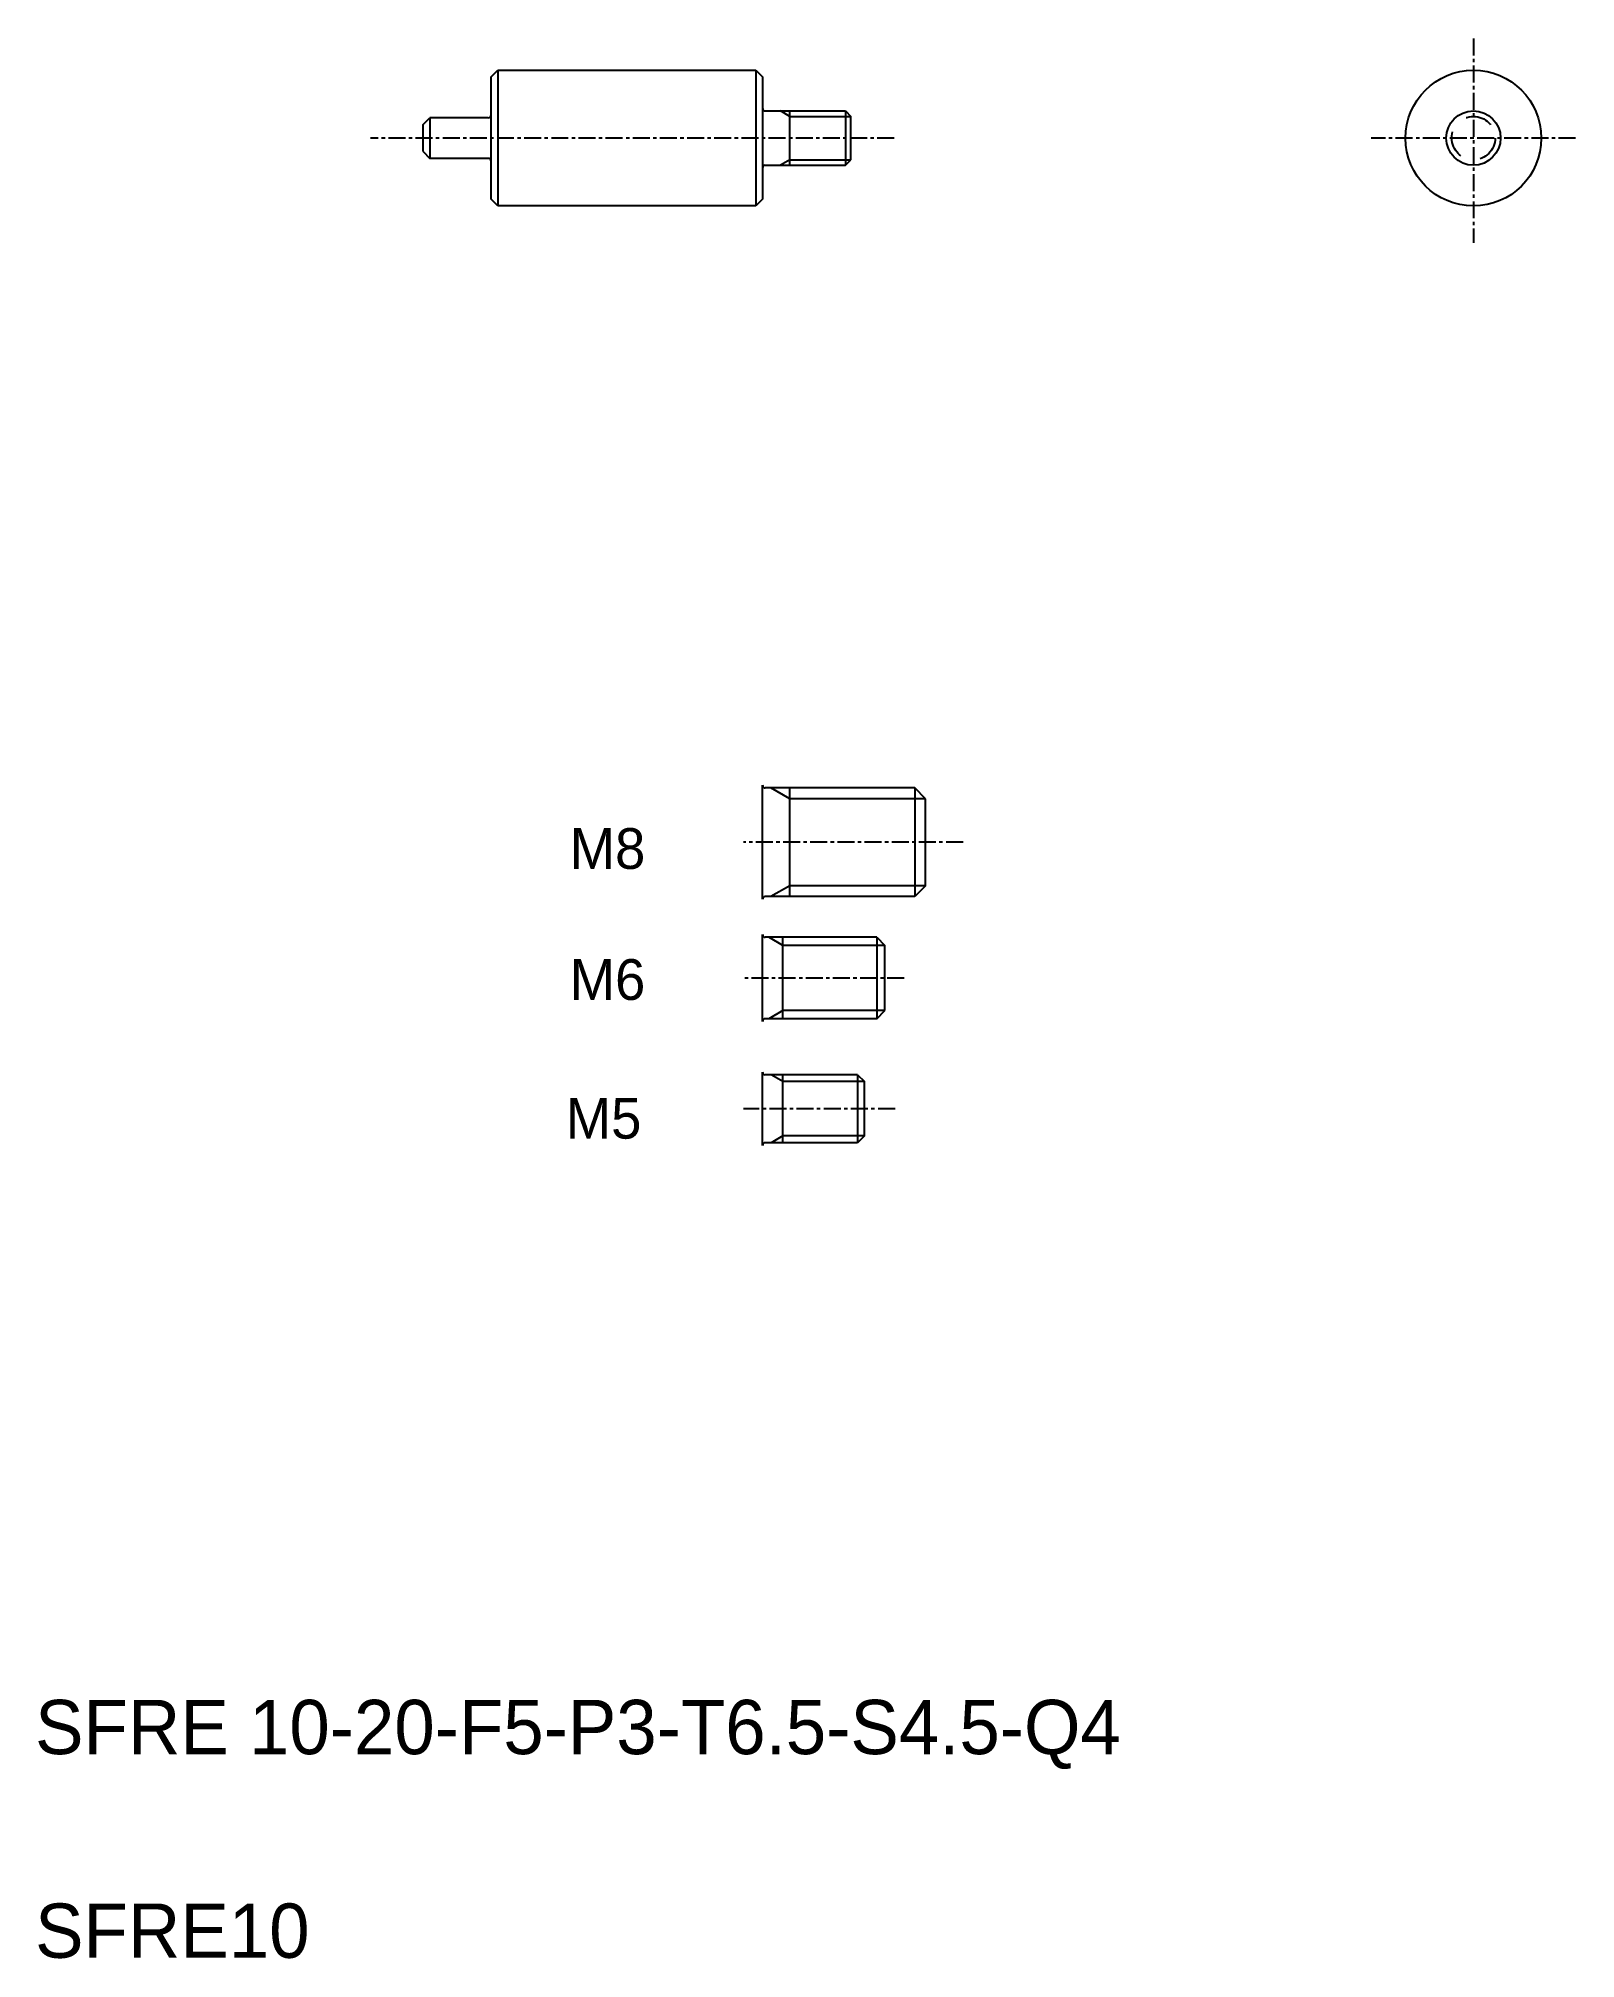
# Model space of a CAD drawing. Extents: x 98 to 211, y 79 to 221.
import ezdxf

# ---------------------------------------------------------------- set-up
doc = ezdxf.new("R2010")
doc.units = 0
doc.linetypes.add('CENTER', pattern=[2, 1.25, -0.25, 0.25, -0.25])
doc.linetypes.add('DASHED', pattern=[3.5, 2, -1.5])
doc.layers.get('0').update_dxf_attribs({"linetype": 'CONTINUOUS'})
doc.layers.add('CENTER', color=1, linetype='CENTER')

msp = doc.modelspace()

# ---------------------------------------------------------------- linework, layer by layer
for p, q in [((131.44, 217.93), (131.94, 218.43)), ((131.44, 208.93), (131.44, 217.93)), ((131.94, 218.43), (150.94, 218.43)), ((131.94, 218.43), (131.94, 208.43)), ((150.94, 218.43), (150.94, 208.43)), ((150.94, 218.43), (151.44, 217.93)), ((151.44, 217.93), (151.44, 208.93)), ((131.94, 215.93), (131.94, 215.93)), ((153.44, 211.43), (153.44, 215.43)), ((157.54, 215.43), (157.94, 215.03)), ((157.94, 211.83), (157.94, 215.03)), ((126.44, 214.43), (126.94, 214.93)), ((126.44, 212.43), (126.44, 214.43)), ((126.44, 212.43), (126.94, 211.93)), ((131.94, 213.43), (131.94, 213.43)), ((157.54, 211.43), (157.94, 211.83)), ((131.94, 208.43), (131.44, 208.93)), ((150.94, 208.43), (131.94, 208.43)), ((151.44, 208.93), (150.94, 208.43)), ((153.44, 157.56), (153.44, 165.56)), ((163.44, 164.76), (162.64, 165.56)), ((163.44, 158.36), (163.44, 164.76)), ((163.44, 158.36), (162.64, 157.56)), ((152.94, 148.56), (152.94, 154.56)), ((159.84, 154.56), (160.44, 153.96)), ((160.44, 149.16), (160.44, 153.96)), ((159.84, 148.56), (160.44, 149.16)), ((152.94, 139.43), (152.94, 144.43)), ((158.44, 144.43), (158.94, 143.93)), ((158.94, 139.93), (158.94, 143.93)), ((158.94, 139.93), (158.44, 139.43))]:
    msp.add_line(p, q)
at = {"color": 7, "linetype": 'CONTINUOUS'}
for p, q in [((151.64, 215.43), (157.54, 215.43)), ((131.24, 214.93), (126.94, 214.93)), ((131.24, 211.93), (126.94, 211.93)), ((151.64, 211.43), (157.54, 211.43)), ((162.64, 165.56), (151.64, 165.56)), ((162.64, 165.56), (162.64, 157.56)), ((162.64, 157.56), (151.64, 157.56)), ((159.84, 154.56), (151.64, 154.56)), ((159.84, 154.56), (159.84, 148.56)), ((159.84, 148.56), (151.64, 148.56)), ((158.44, 144.43), (151.64, 144.43)), ((158.44, 144.43), (158.44, 139.43)), ((158.44, 139.43), (151.64, 139.43))]:
    msp.add_line(p, q, dxfattribs=at)
at = {"color": 3}
for p, q in [((153.44, 215.03), (152.75, 215.43)), ((153.44, 215.03), (157.94, 215.03)), ((153.44, 211.83), (152.75, 211.43)), ((153.44, 211.83), (157.94, 211.83)), ((153.44, 164.76), (152.05, 165.56)), ((163.44, 164.76), (153.44, 164.76)), ((153.44, 158.36), (152.05, 157.56)), ((163.44, 158.36), (153.44, 158.36)), ((152.94, 153.96), (151.9, 154.56)), ((160.44, 153.96), (152.94, 153.96)), ((152.94, 149.16), (151.9, 148.56)), ((160.44, 149.16), (152.94, 149.16)), ((152.94, 143.93), (152.07, 144.43)), ((158.94, 143.93), (152.94, 143.93)), ((152.94, 139.93), (152.07, 139.43)), ((158.94, 139.93), (152.94, 139.93))]:
    msp.add_line(p, q, dxfattribs=at)
at = {"color": 7}
for p, q in [((157.54, 215.43), (157.54, 211.43)), ((126.94, 214.93), (126.94, 211.93))]:
    msp.add_line(p, q, dxfattribs=at)
at = {"linetype": 'CONTINUOUS'}
for p, q in [((151.44, 157.36), (151.44, 165.76)), ((151.44, 157.36), (151.44, 165.76)), ((151.44, 148.36), (151.44, 154.76)), ((151.44, 148.36), (151.44, 154.76)), ((151.44, 139.23), (151.44, 144.63)), ((151.44, 139.63), (151.44, 144.63))]:
    msp.add_line(p, q, dxfattribs=at)
at = {"color": 3, "linetype": 'DASHED'}
msp.add_line((152.94, 153.96), (152.42, 154.26), dxfattribs=at)
at = {"color": 2, "linetype": 'CONTINUOUS'}
msp.add_line((152.94, 143.93), (152.42, 144.23), dxfattribs=at)
msp.add_circle((203.79, 213.43), 5)
at = {"color": 7, "linetype": 'CONTINUOUS'}
msp.add_circle((203.79, 213.43), 2, dxfattribs=at)
at = {"color": 3, "linetype": 'DASHED'}
msp.add_circle((203.79, 213.43), 1.6, dxfattribs=at)
for centre, start, end in [((131.24, 215.13), 270, 0), ((151.64, 215.63), 180, 270), ((131.24, 211.73), 0, 90), ((151.64, 211.23), 90, 180)]:
    msp.add_arc(centre, 0.2, start, end)
at = {"linetype": 'CONTINUOUS'}
for centre, start, end in [((151.64, 165.76), 180, 270), ((151.64, 157.36), 90, 180), ((151.64, 154.76), 180, 270), ((151.64, 148.36), 90, 180), ((151.64, 144.63), 180, 270), ((151.64, 139.23), 90, 180)]:
    msp.add_arc(centre, 0.2, start, end, dxfattribs=at)
at = {"layer": 'CENTER', "color": 1, "linetype": 'CENTER'}
for p, q in [((203.79, 220.77), (203.79, 205.72)), ((161.13, 213.43), (122.56, 213.43)), ((211.31, 213.43), (196.27, 213.43)), ((166.2, 161.56), (150.04, 161.56)), ((161.87, 151.56), (149.95, 151.56)), ((161.19, 141.93), (150.04, 141.93))]:
    msp.add_line(p, q, dxfattribs=at)

# ---------------------------------------------------------------- texts
at = {"color": 7}
for s, p in [('M8', (137.23, 159.6)), ('M6', (137.23, 149.95))]:
    msp.add_text(s, height=3, dxfattribs=at).set_placement(p)
at = {"color": 7, "linetype": 'CONTINUOUS'}
msp.add_text('M5', height=3, dxfattribs=at).set_placement((136.94, 139.73))
for s, p in [('SFRE 10-20-F5-P3-T6.5-S4.5-Q4', (97.86, 94.39)), ('SFRE10', (97.86, 79.39))]:
    msp.add_text(s, height=4).set_placement(p)

doc.saveas('drawing.dxf')
